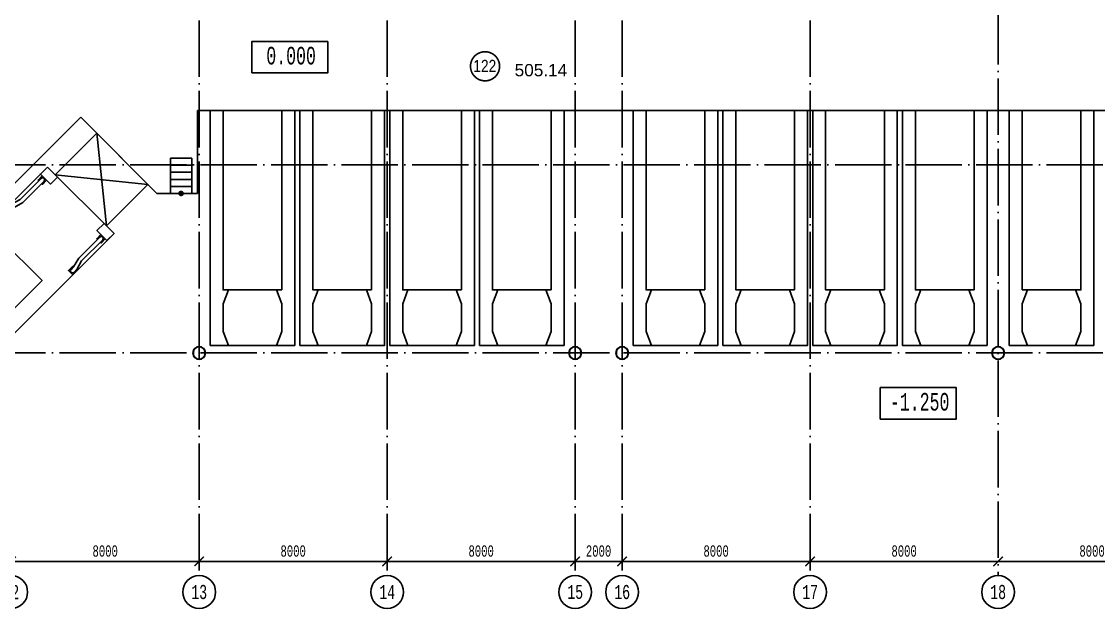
# Model space of a CAD drawing. Extents: x -4497 to 351150, y -50 to 322254.
# Drawn here: x 117209 to 163039, y 83215 to 108192 of the extents above; entities that cross this region are included whole.
import ezdxf
from ezdxf.enums import TextEntityAlignment as Align

# ---------------------------------------------------------------- set-up
doc = ezdxf.new("R2010")
doc.units = 0
doc.header["$LTSCALE"] = 100
doc.header["$PDMODE"] = 3
doc.linetypes.add('ACAD_ISO04W100', pattern=[30, 24, -3, 0, -3])
doc.layers.get('0').update_dxf_attribs({"linetype": 'CONTINUOUS'})
doc.layers.get('Defpoints').update_dxf_attribs({"linetype": 'CONTINUOUS'})
for name, color, linetype in [('axis', 40, 'CONTINUOUS'), ('COLON', 5, 'CONTINUOUS'), ('EEE', 7, 'CONTINUOUS'), ('S', 2, 'CONTINUOUS'), ('TEXT', 2, 'CONTINUOUS'), ('WALL', 7, 'CONTINUOUS')]:
    doc.layers.add(name, color=color, linetype=linetype)
doc.layers.add('MONOLIT', color=7, linetype='CONTINUOUS', true_color=0x691639)
doc.styles.add('ARIEL-17.5', font='arial.ttf', dxfattribs={"height": 15})
doc.styles.add('MONOTXT1', font='monotxt1', dxfattribs={"width": 0.65, "height": 300})
doc.styles.add('ST_1', font='monotxt.shx', dxfattribs={"width": 0.65, "height": 600})
doc.styles.add('ST_2', font='monotxt.shx', dxfattribs={"width": 0.65, "height": 480})
doc.dimstyles.new('STY_DIM1', dxfattribs={"dimscale": 200, "dimtxt": 2.25, "dimasz": 2, "dimexe": 2, "dimexo": 2, "dimgap": 1, "dimtad": 1, "dimdec": 0, "dimzin": 0, "dimdsep": 46, "dimtxsty": 'ST_2', "dimblk1": 'ARCHTICK', "dimblk2": 'ARCHTICK', "dimsah": 1, "dimcen": 3, "dimclrd": 174, "dimclre": 174, "dimclrt": 174, "dimadec": 0, "dimazin": 0, "dimtfac": 1, "dimtdec": 0, "dimtix": 1, "dimtmove": 2, "dimatfit": 3, "dimldrblk": 'ARCHTICK', "dimfxl": 1, "dimtolj": 1, "dimtzin": 0, "dimarcsym": 0})

# ---------------------------------------------------------------- blocks, each defined once
blk = doc.blocks.new('_ARCHTICK')
at = {"color": 0, "linetype": 'ByBlock', "const_width": 0.15}
blk.add_lwpolyline([(-0.5, -0.5), (0.5, 0.5)], dxfattribs=at)
blk = doc.blocks.new('*D121')
at = {"layer": 'axis', "color": 174, "lineweight": -2}
blk.add_line((124769, 85216), (116769, 85216), dxfattribs=at)
at = {"layer": 'Defpoints', "color": 0}
for p in [(116769, 85216), (116769, 85216), (124769, 85216)]:
    blk.add_point(p, dxfattribs=at)
at = {"layer": 'axis', "color": 174, "lineweight": -2, "xscale": 400, "yscale": 400, "zscale": 400, "rotation": 180}
blk.add_blockref('_ARCHTICK', (116769, 85216), dxfattribs=at)
at = {"layer": 'axis', "color": 174, "lineweight": -2, "xscale": 400, "yscale": 400, "zscale": 400}
blk.add_blockref('_ARCHTICK', (124769, 85216), dxfattribs=at)
at = {"layer": 'axis', "color": 174, "insert": (120769, 85656), "char_height": 480, "attachment_point": 5, "style": 'ST_2'}
blk.add_mtext('\\A1;8000', dxfattribs=at)
blk = doc.blocks.new('*D132')
at = {"layer": 'axis', "color": 174, "lineweight": -2}
blk.add_line((166769, 85216), (158769, 85216), dxfattribs=at)
at = {"layer": 'Defpoints', "color": 0}
for p in [(158769, 85216), (158769, 85216), (166769, 85216)]:
    blk.add_point(p, dxfattribs=at)
at = {"layer": 'axis', "color": 174, "lineweight": -2, "xscale": 400, "yscale": 400, "zscale": 400, "rotation": 180}
blk.add_blockref('_ARCHTICK', (158769, 85216), dxfattribs=at)
at = {"layer": 'axis', "color": 174, "lineweight": -2, "xscale": 400, "yscale": 400, "zscale": 400}
blk.add_blockref('_ARCHTICK', (166769, 85216), dxfattribs=at)
at = {"layer": 'axis', "color": 174, "insert": (162769, 85656), "char_height": 480, "attachment_point": 5, "style": 'ST_2'}
blk.add_mtext('\\A1;8000', dxfattribs=at)
blk = doc.blocks.new('*D135')
at = {"layer": 'axis', "color": 174, "lineweight": -2}
blk.add_line((150769, 85216), (142769, 85216), dxfattribs=at)
at = {"layer": 'Defpoints', "color": 0}
for p in [(142769, 85216), (142769, 85216), (150769, 85216)]:
    blk.add_point(p, dxfattribs=at)
at = {"layer": 'axis', "color": 174, "lineweight": -2, "xscale": 400, "yscale": 400, "zscale": 400, "rotation": 180}
blk.add_blockref('_ARCHTICK', (142769, 85216), dxfattribs=at)
at = {"layer": 'axis', "color": 174, "lineweight": -2, "xscale": 400, "yscale": 400, "zscale": 400}
blk.add_blockref('_ARCHTICK', (150769, 85216), dxfattribs=at)
at = {"layer": 'axis', "color": 174, "insert": (146769, 85656), "char_height": 480, "attachment_point": 5, "style": 'ST_2'}
blk.add_mtext('\\A1;8000', dxfattribs=at)
blk = doc.blocks.new('*D136')
at = {"layer": 'axis', "color": 174, "lineweight": -2}
blk.add_line((158769, 85216), (150769, 85216), dxfattribs=at)
at = {"layer": 'Defpoints', "color": 0}
for p in [(150769, 85216), (150769, 85216), (158769, 85216)]:
    blk.add_point(p, dxfattribs=at)
at = {"layer": 'axis', "color": 174, "lineweight": -2, "xscale": 400, "yscale": 400, "zscale": 400, "rotation": 180}
blk.add_blockref('_ARCHTICK', (150769, 85216), dxfattribs=at)
at = {"layer": 'axis', "color": 174, "lineweight": -2, "xscale": 400, "yscale": 400, "zscale": 400}
blk.add_blockref('_ARCHTICK', (158769, 85216), dxfattribs=at)
at = {"layer": 'axis', "color": 174, "insert": (154769, 85656), "char_height": 480, "attachment_point": 5, "style": 'ST_2'}
blk.add_mtext('\\A1;8000', dxfattribs=at)
blk = doc.blocks.new('*D137')
at = {"layer": 'axis', "color": 174, "lineweight": -2}
blk.add_line((132769, 85216), (124769, 85216), dxfattribs=at)
at = {"layer": 'Defpoints', "color": 0}
for p in [(124769, 85216), (124769, 85216), (132769, 85216)]:
    blk.add_point(p, dxfattribs=at)
at = {"layer": 'axis', "color": 174, "lineweight": -2, "xscale": 400, "yscale": 400, "zscale": 400, "rotation": 180}
blk.add_blockref('_ARCHTICK', (124769, 85216), dxfattribs=at)
at = {"layer": 'axis', "color": 174, "lineweight": -2, "xscale": 400, "yscale": 400, "zscale": 400}
blk.add_blockref('_ARCHTICK', (132769, 85216), dxfattribs=at)
at = {"layer": 'axis', "color": 174, "insert": (128769, 85656), "char_height": 480, "attachment_point": 5, "style": 'ST_2'}
blk.add_mtext('\\A1;8000', dxfattribs=at)
blk = doc.blocks.new('*D147')
at = {"layer": 'axis', "color": 174, "linetype": 'ACAD_ISO04W100', "lineweight": -2}
blk.add_line((140765, 85216), (142765, 85216), dxfattribs=at)
at = {"layer": 'Defpoints', "color": 0, "linetype": 'ACAD_ISO04W100'}
for p in [(140765, 85216), (142765, 85216), (142765, 85216)]:
    blk.add_point(p, dxfattribs=at)
at = {"layer": 'axis', "color": 174, "linetype": 'ACAD_ISO04W100', "lineweight": -2, "xscale": 400, "yscale": 400, "zscale": 400, "rotation": 180}
blk.add_blockref('_ARCHTICK', (140765, 85216), dxfattribs=at)
at = {"layer": 'axis', "color": 174, "linetype": 'ACAD_ISO04W100', "lineweight": -2, "xscale": 400, "yscale": 400, "zscale": 400}
blk.add_blockref('_ARCHTICK', (142765, 85216), dxfattribs=at)
at = {"layer": 'axis', "color": 174, "linetype": 'ACAD_ISO04W100', "insert": (141765, 85656), "char_height": 480, "attachment_point": 5, "style": 'ST_2'}
blk.add_mtext('\\A1;2000', dxfattribs=at)
blk = doc.blocks.new('*D148')
at = {"layer": 'axis', "color": 174, "lineweight": -2}
blk.add_line((140769, 85216), (132769, 85216), dxfattribs=at)
at = {"layer": 'Defpoints', "color": 0}
for p in [(132769, 85216), (132769, 85216), (140769, 85216)]:
    blk.add_point(p, dxfattribs=at)
at = {"layer": 'axis', "color": 174, "lineweight": -2, "xscale": 400, "yscale": 400, "zscale": 400, "rotation": 180}
blk.add_blockref('_ARCHTICK', (132769, 85216), dxfattribs=at)
at = {"layer": 'axis', "color": 174, "lineweight": -2, "xscale": 400, "yscale": 400, "zscale": 400}
blk.add_blockref('_ARCHTICK', (140769, 85216), dxfattribs=at)
at = {"layer": 'axis', "color": 174, "insert": (136769, 85656), "char_height": 480, "attachment_point": 5, "style": 'ST_2'}
blk.add_mtext('\\A1;8000', dxfattribs=at)
blk = doc.blocks.new('psw')
at = {"color": 7, "linetype": 'Continuous'}
blk.add_circle((0, -350), 350, dxfattribs=at)
at = {"color": 7, "linetype": 'Continuous', "style": 'MONOTXT1', "width": 0.65}
blk.add_attdef('99', text='', height=300, dxfattribs=at).set_placement((0, -350), align=Align.MIDDLE)

msp = doc.modelspace()

# ---------------------------------------------------------------- linework, layer by layer
at = {"layer": 'axis', "linetype": 'ACAD_ISO04W100'}
for p, q in [((124769.3, 318243.4), (124769.3, 84615.2)), ((132769.3, 318243.4), (132769.3, 84615.2)), ((140769.3, 318243.4), (140769.3, 84615.2)), ((142769.3, 318243.4), (142769.3, 84615.2)), ((150769.3, 318243.4), (150769.3, 84615.2)), ((158769.3, 189772.2), (158769.3, 84615.2)), ((-1176.8, 102087.2), (272433.1, 102087.2)), ((-1176.8, 94087.2), (266971.3, 94087.2))]:
    msp.add_line(p, q, dxfattribs=at)
at = {"layer": 'COLON', "lineweight": 30}
for points in [[(124504.3, 94087.2, 1), (125034.3, 94087.2, 1)], [(140504.3, 94087.2, 1), (141034.3, 94087.2, 1)], [(142504.3, 94087.2, 1), (143034.3, 94087.2, 1)], [(158504.3, 94087.2, 1), (159034.3, 94087.2, 1)]]:
    msp.add_lwpolyline(points, format="xyb", close=True, dxfattribs=at)
at = {"layer": 'EEE', "linetype": 'Continuous', "const_width": 70, "elevation": -0.2}
msp.add_lwpolyline([(136315, 106287.8, 1), (137554.2, 106287.8, 1)], format="xyb", close=True, dxfattribs=at)
at = {"layer": 'MONOLIT'}
for points in [[(116487.7, 100876.6), (119730, 104119)], [(122972.4, 100876.6), (119730, 104119)], [(171019.3, 104412.2), (124699.3, 104412.2)], [(124699.3, 100876.6), (124699.3, 104412.2)], [(123549.3, 102376.6), (123549.3, 100876.6)], [(123549.3, 102376.6), (124449.3, 102376.6)], [(124449.3, 102376.6), (124449.3, 100876.6)], [(123549.3, 102076.6), (124449.3, 102076.6)], [(123549.3, 101776.6), (124449.3, 101776.6)], [(123549.3, 101476.6), (124449.3, 101476.6)], [(122972.4, 100876.6), (124699.3, 100876.6)], [(123549.3, 101176.6), (124449.3, 101176.6)]]:
    msp.add_lwpolyline(points, dxfattribs=at)
msp.add_lwpolyline([(132109.3, 96772.9), (132109.3, 104412.2), (129609.3, 104412.2), (129609.3, 96772.9)], close=True, dxfattribs=at)
msp.add_lwpolyline([(123999.3, 100876.6, 0, 0, 0), (123999.3, 101376.6, 240, 0, 0), (123999.3, 102376.6, 0, 0, 0)], format="xyseb", dxfattribs=at)
at = {"layer": 'MONOLIT', "const_width": 120}
msp.add_lwpolyline([(124059.3, 100876.6, -1), (123939.3, 100876.6, -1)], format="xyb", close=True, dxfattribs=at)
at = {"layer": 'TEXT'}
for points in [[(127006.3, 106003.5), (130238, 106003.5), (130238, 107341.7), (127006.3, 107341.7)], [(153756.1, 91273.7), (156987.8, 91273.7), (156987.8, 92611.9), (153756.1, 92611.9)]]:
    msp.add_lwpolyline(points, close=True, dxfattribs=at)
at = {"layer": 'WALL', "color": 7}
for p, q in [((120821.2, 99492.4), (120406.7, 103442.4)), ((118638.9, 101674.6), (122588.9, 101260.1))]:
    msp.add_line(p, q, dxfattribs=at)
for points in [[(128839.3, 104412.2), (125239.3, 104412.2), (125239.3, 94412.2), (128839.3, 94412.2)], [(129059.3, 104412.2), (132659.3, 104412.2), (132659.3, 94412.2), (129059.3, 94412.2)], [(132879.3, 104412.2), (136479.3, 104412.2), (136479.3, 94412.2), (132879.3, 94412.2)], [(135929.3, 96772.9), (135929.3, 104412.2), (133429.3, 104412.2), (133429.3, 96772.9)], [(136699.3, 104412.2), (140299.3, 104412.2), (140299.3, 94412.2), (136699.3, 94412.2)], [(139749.3, 96772.9), (139749.3, 104412.2), (137249.3, 104412.2), (137249.3, 96772.9)], [(143239.3, 104412.2), (146839.3, 104412.2), (146839.3, 94412.2), (143239.3, 94412.2)], [(146289.3, 96772.9), (146289.3, 104412.2), (143789.3, 104412.2), (143789.3, 96772.9)], [(147059.3, 104412.2), (150659.3, 104412.2), (150659.3, 94412.2), (147059.3, 94412.2)], [(150109.3, 96772.9), (150109.3, 104412.2), (147609.3, 104412.2), (147609.3, 96772.9)], [(150879.3, 104412.2), (154479.3, 104412.2), (154479.3, 94412.2), (150879.3, 94412.2)], [(153929.3, 96772.9), (153929.3, 104412.2), (151429.3, 104412.2), (151429.3, 96772.9)], [(154699.3, 104412.2), (158299.3, 104412.2), (158299.3, 94412.2), (154699.3, 94412.2)], [(157749.3, 96772.9), (157749.3, 104412.2), (155249.3, 104412.2), (155249.3, 96772.9)], [(162839.3, 104412.2), (159239.3, 104412.2), (159239.3, 94412.2), (162839.3, 94412.2)], [(159789.3, 96772.9), (159789.3, 104412.2), (162289.3, 104412.2), (162289.3, 96772.9)], [(120821.2, 99492.4), (118638.9, 101674.6), (120406.7, 103442.4), (122588.9, 101260.1)], [(118315.8, 101997.7), (118740.1, 101573.4), (118439.6, 101272.9), (118015.3, 101697.2)], [(120720, 99593.5), (121144.2, 99169.3), (120843.7, 98868.7), (120419.5, 99293)], [(107771.8, 86857.5), (118082.5, 97168.1), (116314.7, 98935.9), (106004.1, 88625.3)]]:
    msp.add_lwpolyline(points, close=True, dxfattribs=at)
at = {"layer": 'WALL'}
msp.add_lwpolyline([(125239.3, 94412.2), (128839.3, 94412.2), (128839.3, 104412.2), (125239.3, 104412.2), (125239.3, 94412.2)], dxfattribs=at)
msp.add_lwpolyline([(128289.3, 96772.9), (128289.3, 104412.2), (125789.3, 104412.2), (125789.3, 96772.9)], close=True, dxfattribs=at)
at = {"layer": 'WALL', "color": 7}
for points in [[(118315.8, 101997.7), (105587.9, 89269.8)], [(118315.8, 101997.7), (121144.2, 99169.3)], [(116665, 100283.4), (116809.9, 100427.6), (117150.4, 100618.7), (118050.2, 101518.8)], [(116790.5, 100170.7), (116896.6, 100272.9), (117264.7, 100495.3), (118169.3, 101399.7)], [(117946, 101414.2), (117913.9, 101446.3), (118090, 101622.4), (118273, 101439.5), (118096.8, 101263.3), (118064.9, 101295.3)], [(121144.2, 99169.3), (108416.3, 86441.3)], [(119317.2, 97644), (119419.5, 97750.1), (119641.9, 98118.1), (120546.2, 99022.8)], [(120560.8, 98799.4), (120592.8, 98767.3), (120769, 98943.5), (120586, 99126.4), (120409.9, 98950.3), (120441.8, 98918.4)], [(119430, 97518.4), (119574.1, 97663.3), (119765.2, 98003.9), (120665.3, 98903.7)], [(119415.2, 97742), (119383.2, 97774.1), (119207, 97597.9), (119390, 97415), (119566.1, 97591.1), (119534.2, 97623.1)], [(125789.3, 95002.3), (126014.3, 94412.2), (128064.3, 94412.2), (128289.3, 95002.3), (128289.3, 96182.7), (128064.3, 96772.9), (126014.3, 96772.9), (125789.3, 96182.7)], [(125789.3, 95002.3), (126014.3, 94412.2), (128064.3, 94412.2), (128289.3, 95002.3), (128289.3, 96182.7), (128064.3, 96772.9), (126014.3, 96772.9), (125789.3, 96182.7), (125789.3, 95002.3)], [(129609.3, 95002.3), (129834.3, 94412.2), (131884.3, 94412.2), (132109.3, 95002.3), (132109.3, 96182.7), (131884.3, 96772.9), (129834.3, 96772.9), (129609.3, 96182.7)], [(129609.3, 95002.3), (129834.3, 94412.2), (131884.3, 94412.2), (132109.3, 95002.3), (132109.3, 96182.7), (131884.3, 96772.9), (129834.3, 96772.9), (129609.3, 96182.7), (129609.3, 95002.3)], [(133429.3, 95002.3), (133654.3, 94412.2), (135704.3, 94412.2), (135929.3, 95002.3), (135929.3, 96182.7), (135704.3, 96772.9), (133654.3, 96772.9), (133429.3, 96182.7)], [(133429.3, 95002.3), (133654.3, 94412.2), (135704.3, 94412.2), (135929.3, 95002.3), (135929.3, 96182.7), (135704.3, 96772.9), (133654.3, 96772.9), (133429.3, 96182.7), (133429.3, 95002.3)], [(137249.3, 95002.3), (137474.3, 94412.2), (139524.3, 94412.2), (139749.3, 95002.3), (139749.3, 96182.7), (139524.3, 96772.9), (137474.3, 96772.9), (137249.3, 96182.7)], [(137249.3, 95002.3), (137474.3, 94412.2), (139524.3, 94412.2), (139749.3, 95002.3), (139749.3, 96182.7), (139524.3, 96772.9), (137474.3, 96772.9), (137249.3, 96182.7), (137249.3, 95002.3)], [(143789.3, 95002.3), (144014.3, 94412.2), (146064.3, 94412.2), (146289.3, 95002.3), (146289.3, 96182.7), (146064.3, 96772.9), (144014.3, 96772.9), (143789.3, 96182.7)], [(143789.3, 95002.3), (144014.3, 94412.2), (146064.3, 94412.2), (146289.3, 95002.3), (146289.3, 96182.7), (146064.3, 96772.9), (144014.3, 96772.9), (143789.3, 96182.7), (143789.3, 95002.3)], [(147609.3, 95002.3), (147834.3, 94412.2), (149884.3, 94412.2), (150109.3, 95002.3), (150109.3, 96182.7), (149884.3, 96772.9), (147834.3, 96772.9), (147609.3, 96182.7)], [(147609.3, 95002.3), (147834.3, 94412.2), (149884.3, 94412.2), (150109.3, 95002.3), (150109.3, 96182.7), (149884.3, 96772.9), (147834.3, 96772.9), (147609.3, 96182.7), (147609.3, 95002.3)], [(151429.3, 95002.3), (151654.3, 94412.2), (153704.3, 94412.2), (153929.3, 95002.3), (153929.3, 96182.7), (153704.3, 96772.9), (151654.3, 96772.9), (151429.3, 96182.7)], [(151429.3, 95002.3), (151654.3, 94412.2), (153704.3, 94412.2), (153929.3, 95002.3), (153929.3, 96182.7), (153704.3, 96772.9), (151654.3, 96772.9), (151429.3, 96182.7), (151429.3, 95002.3)], [(155249.3, 95002.3), (155474.3, 94412.2), (157524.3, 94412.2), (157749.3, 95002.3), (157749.3, 96182.7), (157524.3, 96772.9), (155474.3, 96772.9), (155249.3, 96182.7)], [(155249.3, 95002.3), (155474.3, 94412.2), (157524.3, 94412.2), (157749.3, 95002.3), (157749.3, 96182.7), (157524.3, 96772.9), (155474.3, 96772.9), (155249.3, 96182.7), (155249.3, 95002.3)], [(162289.3, 95002.3), (162064.3, 94412.2), (160014.3, 94412.2), (159789.3, 95002.3), (159789.3, 96182.7), (160014.3, 96772.9), (162064.3, 96772.9), (162289.3, 96182.7)], [(162289.3, 95002.3), (162064.3, 94412.2), (160014.3, 94412.2), (159789.3, 95002.3), (159789.3, 96182.7), (160014.3, 96772.9), (162064.3, 96772.9), (162289.3, 96182.7), (162289.3, 95002.3)]]:
    msp.add_lwpolyline(points, dxfattribs=at)
for centre, radius, start, end in [((118109.8, 101459.2), 84.2, 314.97925, 135.02085), ((120605.8, 98963.2), 84.2, 314.97915, 135.02075), ((119370.2, 97578.2), 84.5, 128.84864, 315.27277)]:
    msp.add_arc(centre, radius, start, end, dxfattribs=at)

# ---------------------------------------------------------------- block references
at = {"layer": 'axis', "linetype": 'ACAD_ISO04W100', "xscale": 2, "yscale": 2, "zscale": 2}
for p, values in [((116769.3, 84615.2), {'99': '12'}), ((124769.3, 84615.2), {'99': '13'}), ((132769.3, 84615.2), {'99': '14'}), ((140769.3, 84615.2), {'99': '15'}), ((142769.3, 84615.2), {'99': '16'}), ((150769.3, 84615.2), {'99': '17'}), ((158769.3, 84615.2), {'99': '18'})]:
    msp.add_blockref('psw', p, dxfattribs=at).add_auto_attribs(values)

# ---------------------------------------------------------------- texts
at = {"layer": 'EEE', "linetype": 'Continuous', "style": 'ARIEL-17.5', "width": 0.8}
msp.add_text('122', height=523.25, dxfattribs=at).set_placement((136923.4, 106304.5, -0.2), align=Align.MIDDLE)
at = {"layer": 'S', "linetype": 'Continuous', "lineweight": 20, "style": 'ARIEL-17.5'}
msp.add_text('505.14', height=523.25, dxfattribs=at).set_placement((139312.7, 105861.5), align=Align.CENTER)
at = {"layer": 'TEXT', "color": 7, "linetype": 'Continuous', "lineweight": 20, "style": 'ST_1', "width": 0.65}
for s, p in [('0.000', (128681, 106365.4)), ('-1.250', (155430.8, 91635.6))]:
    msp.add_text(s, height=750, dxfattribs=at).set_placement(p, align=Align.CENTER)

# ---------------------------------------------------------------- dimensions: what is measured, and where the dimension line sits
at = {"layer": 'axis'}
for base, p1, p2, picture, middle in [((116769.3, 85215.6), (124769.3, 85215.6), (116769.3, 85215.6), '*D121', (120769.3, 85655.6)), ((124769.3, 85215.6), (132769.3, 85215.6), (124769.3, 85215.6), '*D137', (128769.3, 85655.6)), ((132769.3, 85215.6), (140769.3, 85215.6), (132769.3, 85215.6), '*D148', (136769.3, 85655.6)), ((142769.3, 85215.6), (150769.3, 85215.6), (142769.3, 85215.6), '*D135', (146769.3, 85655.6)), ((150769.3, 85215.6), (158769.3, 85215.6), (150769.3, 85215.6), '*D136', (154769.3, 85655.6)), ((158769.3, 85215.6), (166769.3, 85215.6), (158769.3, 85215.6), '*D132', (162769.3, 85655.6))]:
    dim = msp.add_linear_dim(base=base, p1=p1, p2=p2, dimstyle='STY_DIM1', override={"dimscale": 200, "dimtxt": 450}, dxfattribs=at)
    dim.commit()
    dim.dimension.update_dxf_attribs({"geometry": picture, "text_midpoint": middle})
at = {"layer": 'axis', "linetype": 'ACAD_ISO04W100'}
dim = msp.add_linear_dim(base=(142764.9, 85215.6), p1=(140764.9, 85215.6), p2=(142764.9, 85215.6), dimstyle='STY_DIM1', override={"dimscale": 200, "dimtxt": 450}, dxfattribs=at)
dim.commit()
dim.dimension.update_dxf_attribs({"geometry": '*D147', "text_midpoint": (141764.9, 85655.6)})

doc.saveas('drawing.dxf')
